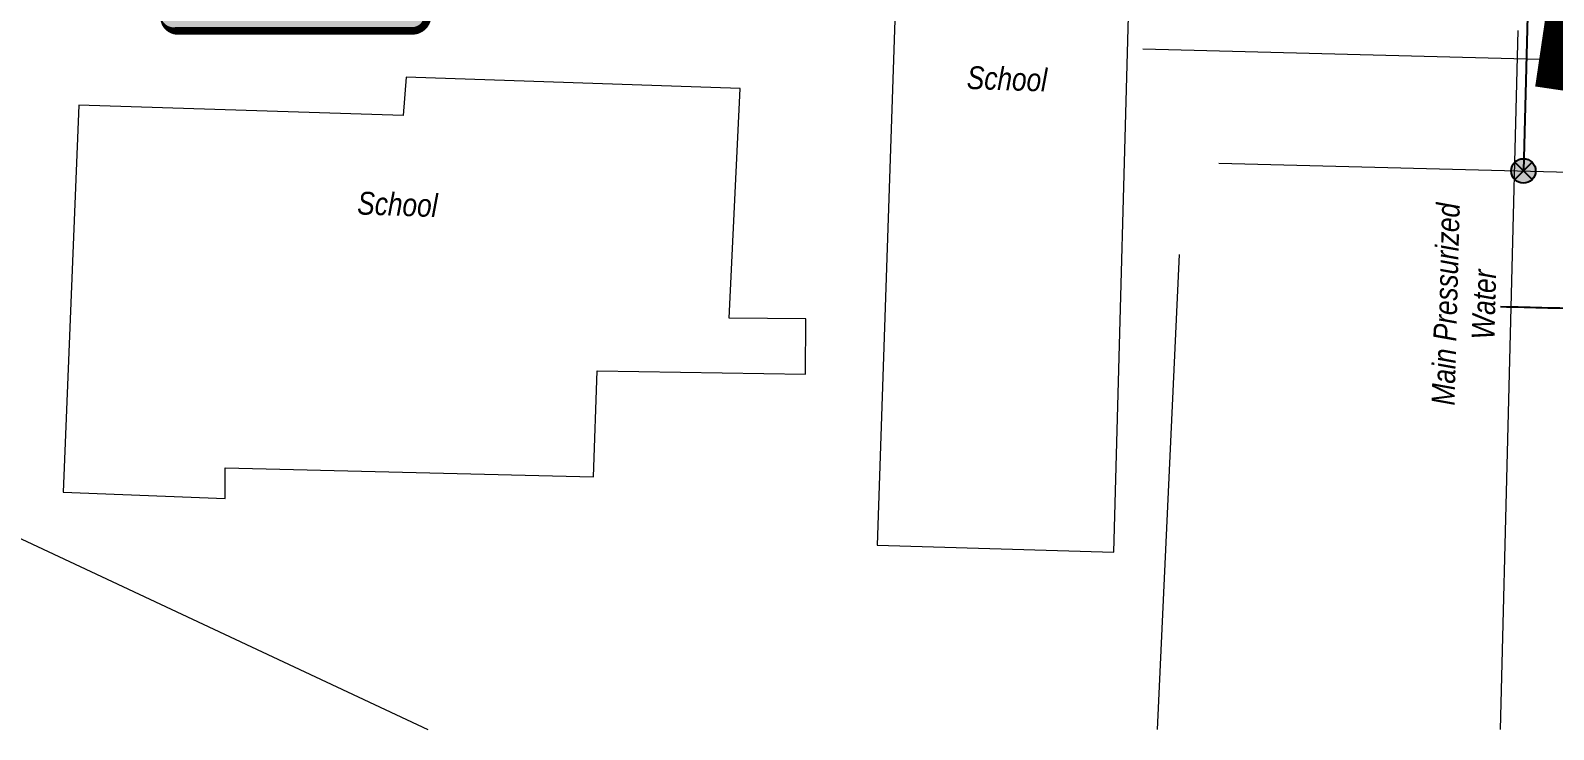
# Model space of a CAD drawing. Extents: x 47903 to 49482, y 5930913 to 5932062.
# Drawn here: x 48716.5 to 48836.3, y 5931146.8 to 5931201.8 of the extents above; entities that cross this region are included whole.
import ezdxf

# ---------------------------------------------------------------- set-up
doc = ezdxf.new("R2010")
doc.units = 0
doc.header["$LTSCALE"] = 5
doc.linetypes.add('foc-DOT', pattern=[1, 0.2, -0.8])
doc.linetypes.add('POWERLINE5', pattern=[7.8, 2.4, -0.6, 0.6, -0.6, 0.6, -0.6, 2.4])
for name, color, linetype in [('7', 7, 'Continuous'), ('AS-POWER-BURIED-ATCO PIPELINES', 241, 'foc-POWER_BURIED'), ('AS-POWER-EXISTING', 72, 'POWERLINE5'), ('DETAIL-HZ-Existing', 8, 'foc-DOT'), ('L-TITLEDB', 4, 'Continuous')]:
    doc.layers.add(name, color=color, linetype=linetype)
doc.layers.add('AS-GENERAL', color=48, linetype='Continuous', lineweight=18)
for name, color, linetype, lineweight, true_color in [('AS-SANITARY', 7, 'foc-SANITARY', 9, 0x29a300), ('AS-TELUS-ATCO PIPELINES', 7, 'foc-TEL', 9, 0xff9c38), ('AS-WATER PIPE', 7, 'foc-WATER', 9, 0x8ac4ff)]:
    doc.layers.add(name, color=color, linetype=linetype, lineweight=lineweight, true_color=true_color)
doc.styles.add('1.8', font='', dxfattribs={"height": 1.8})
doc.styles.add('80', font='', dxfattribs={"height": 10})
doc.styles.add('80L', font='', dxfattribs={"height": 10})
doc.styles.add('foc-LtypeFont', font='', dxfattribs={"height": 7.35})
doc.styles.get('1.8').set_extended_font_data('Arial Narrow')
doc.styles.get('80').set_extended_font_data('Arial Narrow')
doc.styles.get('80L').set_extended_font_data('Arial Narrow')
doc.styles.get('foc-LtypeFont').set_extended_font_data('Arial Narrow')
doc.linetypes.add('foc-POWER_BURIED', pattern='A,10,-1,["P",foc-LtypeFont,S=0.2,R=0,X=-0.425,Y=-0.75],-2', length=13)
doc.linetypes.add('foc-SANITARY', pattern='A,10,-1,["SN",foc-LtypeFont,S=0.2,R=0,X=-0.5,Y=-0.75],-2.75', length=13.75)
doc.linetypes.add('foc-TEL', pattern='A,2,-1,["T",foc-LtypeFont,S=0.2,R=0,X=-0.425,Y=-0.75],-1.24,8', length=12.24)
doc.linetypes.add('foc-WATER', pattern='A,10,-1,["W",foc-LtypeFont,S=0.2,R=0,X=-0.425,Y=-0.75],-2', length=13)
doc.dimstyles.new('Compass 1 000', dxfattribs={"dimtxt": 1.8, "dimasz": 2, "dimexe": 0.2, "dimexo": 0.0625, "dimgap": 0.5, "dimtad": 0, "dimtih": 1, "dimtoh": 1, "dimzin": 0, "dimdsep": 46, "dimtxsty": '1.8', "dimcen": 0.1, "dimse1": 1, "dimse2": 1, "dimclrd": 256, "dimclrt": 256, "dimaunit": 1, "dimadec": 4, "dimazin": 0, "dimtfac": 0.06, "dimtofl": 0, "dimtmove": 0, "dimatfit": 0, "dimfxl": 0.2, "dimtolj": 1, "dimtzin": 0, "dimlwd": -1, "dimarcsym": 0})

# ---------------------------------------------------------------- blocks, each defined once
blk = doc.blocks.new('POWERPOLE')
h = blk.add_hatch(color=255)
edge = h.paths.add_edge_path()
edge.add_arc((0, 0), 0.96, 0, 360)
at = {"linetype": 'Continuous'}
for p, q in [((0.68, -0.68), (-0.68, 0.68)), ((-0.68, -0.68), (0.68, 0.68))]:
    blk.add_line(p, q, dxfattribs=at)
blk.add_circle((0, 0), 0.96, dxfattribs=at)
blk = doc.blocks.new('*U66')
h = blk.add_hatch(color=255)
edge = h.paths.add_edge_path()
edge.add_line((-46.5, -28.5), (46.5, -28.5))
edge.add_arc((46.5, -22.5), 6, 270, 360)
edge.add_line((52.5, -22.5), (52.5, 21))
edge.add_arc((46.5, 21), 6, 0, 90)
edge.add_line((46.5, 27), (-46.5, 27))
edge.add_arc((-46.5, 21), 6, 90, 180)
edge.add_line((-52.5, 21), (-52.5, -22.5))
edge.add_arc((-46.5, -22.5), 6, 180, 270)
at = {"color": 8, "true_color": 0x787878, "flags": 128}
blk.add_lwpolyline([(18.8, 110.44, 0, 10, 0), (0, 0, 5, 5, 0)], format="xyseb", dxfattribs=at)
blk.add_lwpolyline([(-46.5, -28.5, 3, 3, 0), (46.5, -28.5, 3, 3, 0.414214), (52.5, -22.5, 3, 3, 0), (52.5, 21, 3, 0, 0.414214), (46.5, 27, 0, 0, 0), (-46.5, 27, 0, 0, 0.414214), (-52.5, 21, 0, 0, 0), (-52.5, -22.5, 0, 3, 0.414214)], format="xyseb", close=True, dxfattribs=at)
at = {"color": 8, "true_color": 0x787878, "style": '80'}
blk.add_attdef('ENTER_TEXT_001', (-35.99, -5), '', height=10, dxfattribs=at)

msp = doc.modelspace()

# ---------------------------------------------------------------- linework, layer by layer
at = {"layer": 'AS-GENERAL', "flags": 128}
msp.add_lwpolyline([(48784.75, 5931210.41), (48783.09, 5931161.3), (48801.71, 5931160.75), (48803.04, 5931209.64), (48784.74, 5931210.32)], dxfattribs=at)
msp.add_lwpolyline([(48772.34, 5931197.2), (48746.05, 5931198.1), (48745.84, 5931195.09), (48720.31, 5931195.9), (48719.1, 5931165.47), (48731.82, 5931164.97), (48731.82, 5931167.38), (48760.8, 5931166.67), (48761.09, 5931175), (48777.47, 5931174.75), (48777.48, 5931179.09), (48771.46, 5931179.14)], close=True, dxfattribs=at)
at = {"layer": 'AS-POWER-BURIED-ATCO PIPELINES', "flags": 128}
msp.add_lwpolyline([(48834.39, 5931208.99), (48833.92, 5931190.73)], dxfattribs=at)
at = {"layer": 'AS-SANITARY'}
for points in [[(48665.32, 5931283.34), (48644.55, 5931221.23), (48709.88, 5931164.54), (48747.77, 5931146.81)], [(48805.15, 5931146.81), (48806.87, 5931184.15)]]:
    msp.add_lwpolyline(points, dxfattribs=at)
at = {"layer": 'AS-TELUS-ATCO PIPELINES', "flags": 128}
for points in [[(48803.98, 5931200.32), (48841.22, 5931199.36)], [(48809.97, 5931191.33), (48839.58, 5931190.59)]]:
    msp.add_lwpolyline(points, dxfattribs=at)
at = {"layer": 'DETAIL-HZ-Existing', "linetype": 'Continuous', "const_width": 3, "flags": 128}
msp.add_lwpolyline([(48836.33, 5931197.15), (48838.32, 5931210.64), (48841.21, 5931222.16), (48841.8, 5931228.31), (48839.63, 5931235.4), (48837.25, 5931239.51), (48836.11, 5931240.86), (48831.81, 5931235.72), (48826.39, 5931230.57), (48818.91, 5931227.27), (48811.67, 5931226.13), (48804.48, 5931225.79), (48794.13, 5931225.92), (48786.93, 5931226.1), (48784.77, 5931225.95), (48775.86, 5931221), (48766.51, 5931217.48), (48758.38, 5931217.32), (48751.95, 5931220.04), (48745.1, 5931222.5), (48737.76, 5931223.03), (48723.32, 5931222.87), (48694.72, 5931222.5)], dxfattribs=at)
at = {"layer": 'L-TITLEDB', "lineweight": 0}
msp.add_line((48832.12, 5931146.81), (48833.5, 5931201.77), dxfattribs=at)

# ---------------------------------------------------------------- block references
at = {"layer": '7'}
ref = msp.add_blockref('*U66', (48737.25, 5931207.44), dxfattribs=dict(at, xscale=0.1999631356000001, yscale=0.1999631356000001, zscale=0.1999631356000001))
ref.add_attrib('ENTER_TEXT_001', 'Workspace', (48731.55, 5931209.82), dxfattribs={"layer": '0', "color": 8, "true_color": 0x787878, "height": 2, "style": '80'})
ref.add_attrib('ENTER_TEXT_002', 'Inside ATCO R/W', (48728.05, 5931206.45), dxfattribs={"layer": '0', "color": 8, "true_color": 0x787878, "height": 1.9996, "style": '80'})
ref.add_attrib('ENTER_TEXT_003', '= 0.174 ha 0.43 Ac.', (48727.32, 5931203.11), dxfattribs={"layer": '0', "color": 8, "true_color": 0x787878, "height": 1.9996, "style": '80'})
at = {"layer": 'AS-POWER-EXISTING'}
msp.add_blockref('POWERPOLE', (48833.92, 5931190.73), dxfattribs=at)

# ---------------------------------------------------------------- next in the draw order: texts
at = {"layer": 'AS-GENERAL', "char_height": 1.8, "attachment_point": 1, "rotation": 358.0305, "style": '80L', "bg_fill": 2}
for insert in [(48790.19, 5931198.98), (48742.26, 5931189.11)]:
    msp.add_mtext_dynamic_manual_height_columns('{\\fArial Narrow|b0|i1|c0|p34;School}', width=3.6747, gutter_width=50, heights=[0], dxfattribs=dict(at, insert=insert))
at = {"layer": 'AS-WATER PIPE', "insert": (48826.7, 5931172.26), "char_height": 1.8, "attachment_point": 1, "rotation": 88.5062, "style": '80L', "bg_fill": 2}
msp.add_mtext_dynamic_manual_height_columns('\\pi0.05873;{\\fArial Narrow|b0|i1|c0|p34;Main Pressurized \\P\\pi5.31384;Water}', width=16.0486, gutter_width=50, heights=[0], dxfattribs=at)

# ---------------------------------------------------------------- next in the draw order: leaders
at = {"layer": 'AS-WATER PIPE', "path_type": 1}
msp.add_leader([(48839.57, 5931179.86), (48832.11, 5931180.04)], dimstyle='Compass 1 000', override={"dimgap": 0.5, "dimtad": 0, "dimclrd": 256}, dxfattribs=at)

doc.saveas('drawing.dxf')
